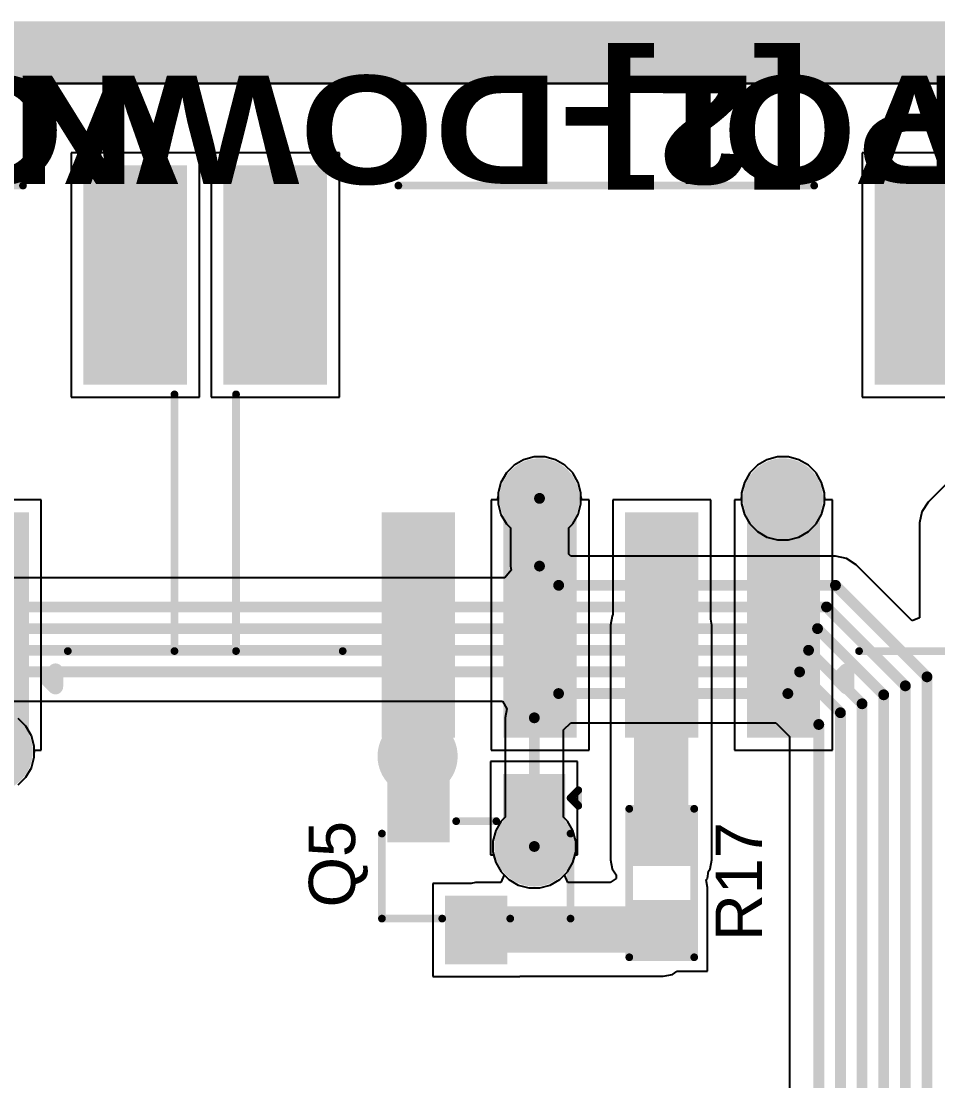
# Model space of a CAD drawing. Header units: inches. Extents: x -0.14 to 3.84, y -0.14 to 3.05.
# Drawn here: x 1.188 to 1.781, y 2.366 to 3.051 of the extents above; entities that cross this region are included whole.
import ezdxf

# ---------------------------------------------------------------- set-up
doc = ezdxf.new("R2010")
doc.units = ezdxf.units.IN
doc.header["$MEASUREMENT"] = 0
for name, color, linetype in [('Board Outline', 216, 'Continuous'), ('Bottom Layer', 5, 'Continuous'), ('Bottom Solder', 6, 'Continuous'), ('Ground Layer', 76, 'Continuous'), ('Power Layer', 16, 'Continuous'), ('Top Layer', 1, 'Continuous'), ('Top Overlay', 2, 'Continuous'), ('Top Paste', 8, 'Continuous'), ('Top Solder', 216, 'Continuous'), ('Via Holes', 16, 'Continuous')]:
    doc.layers.add(name, color=color, linetype=linetype)
doc.styles.add('Arial', font='', dxfattribs={"height": 0.2})
doc.styles.add('Arial Black_Bold', font='', dxfattribs={"height": 0.2})
doc.styles.get('Arial').set_extended_font_data('Arial')
doc.styles.get('Arial Black_Bold').set_extended_font_data('Arial Black', bold=True)

# ---------------------------------------------------------------- blocks, each defined once
blk = doc.blocks.new('SOT_23_15')
at = {"layer": 'Top Layer'}
for points in [[(-0.01614, 0.05748), (0.01614, 0.05748), (0.01614, 0.02126), (-0.01614, 0.02126)], [(-0.05354, -0.02126), (-0.02126, -0.02126), (-0.02126, -0.05748), (-0.05354, -0.05748)], [(0.02126, -0.02126), (0.05354, -0.02126), (0.05354, -0.05748), (0.02126, -0.05748)]]:
    blk.add_hatch(color=1, dxfattribs=at).paths.add_polyline_path(points)
at = {"layer": 'Top Paste'}
for points in [[(-0.01614, 0.05748), (0.01614, 0.05748), (0.01614, 0.02126), (-0.01614, 0.02126)], [(-0.05354, -0.02126), (-0.02126, -0.02126), (-0.02126, -0.05748), (-0.05354, -0.05748)], [(0.02126, -0.02126), (0.05354, -0.02126), (0.05354, -0.05748), (0.02126, -0.05748)]]:
    blk.add_hatch(color=8, dxfattribs=at).paths.add_polyline_path(points)
at = {"layer": 'Top Solder'}
for points in [[(-0.02014, 0.06148), (0.02014, 0.06148), (0.02014, 0.01726), (-0.02014, 0.01726)], [(-0.05754, -0.01726), (-0.01726, -0.01726), (-0.01726, -0.06148), (-0.05754, -0.06148)], [(0.01726, -0.01726), (0.05754, -0.01726), (0.05754, -0.06148), (0.01726, -0.06148)]]:
    blk.add_hatch(color=216, dxfattribs=at).paths.add_polyline_path(points)
at = {"layer": 'Top Overlay'}
for points in [[(-0.061, 0.032, 0.005, 0.005, 0), (-0.061, -0.023, 0.005, 0.005, 0)], [(-0.022, 0.032, 0.005, 0.005, 0), (-0.061, 0.032, 0.005, 0.005, 0)], [(0.061, 0.032, 0.005, 0.005, 0), (0.022, 0.032, 0.005, 0.005, 0)], [(0.061, 0.032, 0.005, 0.005, 0), (0.061, -0.023, 0.005, 0.005, 0)], [(0.013, -0.031, 0.005, 0.005, 0), (-0.013, -0.031, 0.005, 0.005, 0)], [(-0.061, -0.046, 0.005, 0.005, 0), (-0.066, -0.041, 0.005, 0.005, 0)], [(-0.066, -0.041, 0.005, 0.005, 0), (-0.066, -0.051, 0.005, 0.005, 0)], [(-0.061, -0.046, 0.005, 0.005, 0), (-0.066, -0.051, 0.005, 0.005, 0)]]:
    blk.add_lwpolyline(points, format="xyseb", dxfattribs=at)
for points in [[(-0.06225, 0.032, 0.0025, 0.0025, 1), (-0.05975, 0.032, 0.0025, 0.0025, 1)], [(-0.06225, 0.032, 0.0025, 0.0025, 1), (-0.05975, 0.032, 0.0025, 0.0025, 1)], [(-0.02325, 0.032, 0.0025, 0.0025, 1), (-0.02075, 0.032, 0.0025, 0.0025, 1)], [(0.02075, 0.032, 0.0025, 0.0025, 1), (0.02325, 0.032, 0.0025, 0.0025, 1)], [(0.05975, 0.032, 0.0025, 0.0025, 1), (0.06225, 0.032, 0.0025, 0.0025, 1)], [(0.05975, 0.032, 0.0025, 0.0025, 1), (0.06225, 0.032, 0.0025, 0.0025, 1)], [(-0.06225, -0.023, 0.0025, 0.0025, 1), (-0.05975, -0.023, 0.0025, 0.0025, 1)], [(0.05975, -0.023, 0.0025, 0.0025, 1), (0.06225, -0.023, 0.0025, 0.0025, 1)], [(-0.01425, -0.031, 0.0025, 0.0025, 1), (-0.01175, -0.031, 0.0025, 0.0025, 1)], [(0.01175, -0.031, 0.0025, 0.0025, 1), (0.01425, -0.031, 0.0025, 0.0025, 1)], [(-0.06725, -0.041, 0.0025, 0.0025, 1), (-0.06475, -0.041, 0.0025, 0.0025, 1)], [(-0.06725, -0.041, 0.0025, 0.0025, 1), (-0.06475, -0.041, 0.0025, 0.0025, 1)], [(-0.06225, -0.046, 0.0025, 0.0025, 1), (-0.05975, -0.046, 0.0025, 0.0025, 1)], [(-0.06225, -0.046, 0.0025, 0.0025, 1), (-0.05975, -0.046, 0.0025, 0.0025, 1)], [(-0.06725, -0.051, 0.0025, 0.0025, 1), (-0.06475, -0.051, 0.0025, 0.0025, 1)], [(-0.06725, -0.051, 0.0025, 0.0025, 1), (-0.06475, -0.051, 0.0025, 0.0025, 1)]]:
    blk.add_lwpolyline(points, format="xyseb", close=True, dxfattribs=at)
blk = doc.blocks.new('R___0603_59')
at = {"layer": 'Top Layer'}
for points in [[(-0.014999, 0.0175), (-0.014999, -0.0175), (-0.044999, -0.0175), (-0.044999, 0.0175)], [(0.045001, 0.0175), (0.045001, -0.0175), (0.015001, -0.0175), (0.015001, 0.0175)]]:
    blk.add_hatch(color=1, dxfattribs=at).paths.add_polyline_path(points)
at = {"layer": 'Top Paste'}
for points in [[(-0.014999, 0.0175), (-0.014999, -0.0175), (-0.044999, -0.0175), (-0.044999, 0.0175)], [(0.045001, 0.0175), (0.045001, -0.0175), (0.015001, -0.0175), (0.015001, 0.0175)]]:
    blk.add_hatch(color=8, dxfattribs=at).paths.add_polyline_path(points)
at = {"layer": 'Top Solder'}
for points in [[(-0.010999, 0.0215), (-0.010999, -0.0215), (-0.048999, -0.0215), (-0.048999, 0.0215)], [(0.049001, 0.0215), (0.049001, -0.0215), (0.011001, -0.0215), (0.011001, 0.0215)]]:
    blk.add_hatch(color=216, dxfattribs=at).paths.add_polyline_path(points)
at = {"layer": 'Top Overlay'}
for points in [[(-0.047999, 0.021, 0.005, 0.005, 0), (0.048001, 0.021, 0.005, 0.005, 0)], [(-0.047999, 0.021, 0.005, 0.005, 0), (-0.047999, -0.021, 0.005, 0.005, 0)], [(0.048001, 0.021, 0.005, 0.005, 0), (0.048001, -0.021, 0.005, 0.005, 0)], [(-0.047999, -0.021, 0.005, 0.005, 0), (0.048001, -0.021, 0.005, 0.005, 0)]]:
    blk.add_lwpolyline(points, format="xyseb", dxfattribs=at)
for points in [[(-0.049249, 0.021, 0.0025, 0.0025, 1), (-0.046749, 0.021, 0.0025, 0.0025, 1)], [(-0.049249, 0.021, 0.0025, 0.0025, 1), (-0.046749, 0.021, 0.0025, 0.0025, 1)], [(0.046751, 0.021, 0.0025, 0.0025, 1), (0.049251, 0.021, 0.0025, 0.0025, 1)], [(0.046751, 0.021, 0.0025, 0.0025, 1), (0.049251, 0.021, 0.0025, 0.0025, 1)], [(-0.049249, -0.021, 0.0025, 0.0025, 1), (-0.046749, -0.021, 0.0025, 0.0025, 1)], [(-0.049249, -0.021, 0.0025, 0.0025, 1), (-0.046749, -0.021, 0.0025, 0.0025, 1)], [(0.046751, -0.021, 0.0025, 0.0025, 1), (0.049251, -0.021, 0.0025, 0.0025, 1)], [(0.046751, -0.021, 0.0025, 0.0025, 1), (0.049251, -0.021, 0.0025, 0.0025, 1)]]:
    blk.add_lwpolyline(points, format="xyseb", close=True, dxfattribs=at)
blk = doc.blocks.new('S4B_PH_SM4_TB_LF__SN__87')
at = {"layer": 'Top Layer'}
for points in [[(-0.24016, 0.18012), (-0.1811, 0.18012), (-0.1811, 0.04626), (-0.24016, 0.04626)], [(0.1811, 0.18012), (0.24016, 0.18012), (0.24016, 0.04626), (0.1811, 0.04626)], [(-0.1378, -0.04429), (-0.09842, -0.04429), (-0.09842, -0.18209), (-0.1378, -0.18209)], [(-0.05906, -0.04429), (-0.01968, -0.04429), (-0.01968, -0.18209), (-0.05906, -0.18209)], [(0.01968, -0.04429), (0.05906, -0.04429), (0.05906, -0.18209), (0.01968, -0.18209)], [(0.09842, -0.04429), (0.1378, -0.04429), (0.1378, -0.18209), (0.09842, -0.18209)]]:
    blk.add_hatch(color=1, dxfattribs=at).paths.add_polyline_path(points)
at = {"layer": 'Top Paste'}
for points in [[(-0.24016, 0.18012), (-0.1811, 0.18012), (-0.1811, 0.04626), (-0.24016, 0.04626)], [(0.1811, 0.18012), (0.24016, 0.18012), (0.24016, 0.04626), (0.1811, 0.04626)], [(-0.1378, -0.04429), (-0.09842, -0.04429), (-0.09842, -0.18209), (-0.1378, -0.18209)], [(-0.05906, -0.04429), (-0.01968, -0.04429), (-0.01968, -0.18209), (-0.05906, -0.18209)], [(0.01968, -0.04429), (0.05906, -0.04429), (0.05906, -0.18209), (0.01968, -0.18209)], [(0.09842, -0.04429), (0.1378, -0.04429), (0.1378, -0.18209), (0.09842, -0.18209)]]:
    blk.add_hatch(color=8, dxfattribs=at).paths.add_polyline_path(points)
at = {"layer": 'Top Solder'}
for points in [[(-0.24416, 0.18412), (-0.1771, 0.18412), (-0.1771, 0.04226), (-0.24416, 0.04226)], [(0.1771, 0.18412), (0.24416, 0.18412), (0.24416, 0.04226), (0.1771, 0.04226)], [(-0.1418, -0.04029), (-0.09442, -0.04029), (-0.09442, -0.18609), (-0.1418, -0.18609)], [(-0.06306, -0.04029), (-0.01568, -0.04029), (-0.01568, -0.18609), (-0.06306, -0.18609)], [(0.01568, -0.04029), (0.06306, -0.04029), (0.06306, -0.18609), (0.01568, -0.18609)], [(0.09442, -0.04029), (0.1418, -0.04029), (0.1418, -0.18609), (0.09442, -0.18609)]]:
    blk.add_hatch(color=216, dxfattribs=at).paths.add_polyline_path(points)
at = {"layer": 'Top Overlay'}
for points in [[(-0.131, 0.171, 0.005, 0.005, 0), (0.138, 0.171, 0.005, 0.005, 0)], [(-0.236, -0.13, 0.005, 0.005, 0), (-0.236, 0.036, 0.005, 0.005, 0)], [(0.236, -0.13, 0.005, 0.005, 0), (0.236, 0.036, 0.005, 0.005, 0)], [(-0.236, -0.13, 0.005, 0.005, 0), (-0.167, -0.13, 0.005, 0.005, 0)], [(0.167, -0.13, 0.005, 0.005, 0), (0.236, -0.13, 0.005, 0.005, 0)], [(0.154, -0.148, 0.01, 0.01, 0), (0.159, -0.143, 0.01, 0.01, 0)], [(0.154, -0.148, 0.01, 0.01, 0), (0.159, -0.153, 0.01, 0.01, 0)], [(0.159, -0.153, 0.01, 0.01, 0), (0.159, -0.143, 0.01, 0.01, 0)]]:
    blk.add_lwpolyline(points, format="xyseb", dxfattribs=at)
for points in [[(-0.13225, 0.171, 0.0025, 0.0025, 1), (-0.12975, 0.171, 0.0025, 0.0025, 1)], [(0.13675, 0.171, 0.0025, 0.0025, 1), (0.13925, 0.171, 0.0025, 0.0025, 1)], [(-0.23725, 0.036, 0.0025, 0.0025, 1), (-0.23475, 0.036, 0.0025, 0.0025, 1)], [(0.23475, 0.036, 0.0025, 0.0025, 1), (0.23725, 0.036, 0.0025, 0.0025, 1)], [(-0.23725, -0.13, 0.0025, 0.0025, 1), (-0.23475, -0.13, 0.0025, 0.0025, 1)], [(-0.23725, -0.13, 0.0025, 0.0025, 1), (-0.23475, -0.13, 0.0025, 0.0025, 1)], [(-0.16825, -0.13, 0.0025, 0.0025, 1), (-0.16575, -0.13, 0.0025, 0.0025, 1)], [(0.16575, -0.13, 0.0025, 0.0025, 1), (0.16825, -0.13, 0.0025, 0.0025, 1)], [(0.23475, -0.13, 0.0025, 0.0025, 1), (0.23725, -0.13, 0.0025, 0.0025, 1)], [(0.23475, -0.13, 0.0025, 0.0025, 1), (0.23725, -0.13, 0.0025, 0.0025, 1)], [(0.1515, -0.148, 0.005, 0.005, 1), (0.1565, -0.148, 0.005, 0.005, 1)], [(0.1515, -0.148, 0.005, 0.005, 1), (0.1565, -0.148, 0.005, 0.005, 1)], [(0.1565, -0.143, 0.005, 0.005, 1), (0.1615, -0.143, 0.005, 0.005, 1)], [(0.1565, -0.143, 0.005, 0.005, 1), (0.1615, -0.143, 0.005, 0.005, 1)], [(0.1565, -0.153, 0.005, 0.005, 1), (0.1615, -0.153, 0.005, 0.005, 1)], [(0.1565, -0.153, 0.005, 0.005, 1), (0.1615, -0.153, 0.005, 0.005, 1)]]:
    blk.add_lwpolyline(points, format="xyseb", close=True, dxfattribs=at)
blk = doc.blocks.new('S4B_PH_SM4_TB_LF__SN__90')
at = {"layer": 'Top Layer'}
for points in [[(-0.24016, 0.18012), (-0.1811, 0.18012), (-0.1811, 0.04626), (-0.24016, 0.04626)], [(0.1811, 0.18012), (0.24016, 0.18012), (0.24016, 0.04626), (0.1811, 0.04626)], [(-0.1378, -0.04429), (-0.09843, -0.04429), (-0.09843, -0.18209), (-0.1378, -0.18209)], [(-0.05905, -0.04429), (-0.01968, -0.04429), (-0.01968, -0.18209), (-0.05905, -0.18209)], [(0.01969, -0.04429), (0.05906, -0.04429), (0.05906, -0.18209), (0.01969, -0.18209)], [(0.09843, -0.04429), (0.1378, -0.04429), (0.1378, -0.18209), (0.09843, -0.18209)]]:
    blk.add_hatch(color=1, dxfattribs=at).paths.add_polyline_path(points)
at = {"layer": 'Top Paste'}
for points in [[(-0.24016, 0.18012), (-0.1811, 0.18012), (-0.1811, 0.04626), (-0.24016, 0.04626)], [(0.1811, 0.18012), (0.24016, 0.18012), (0.24016, 0.04626), (0.1811, 0.04626)], [(-0.1378, -0.04429), (-0.09843, -0.04429), (-0.09843, -0.18209), (-0.1378, -0.18209)], [(-0.05905, -0.04429), (-0.01968, -0.04429), (-0.01968, -0.18209), (-0.05905, -0.18209)], [(0.01969, -0.04429), (0.05906, -0.04429), (0.05906, -0.18209), (0.01969, -0.18209)], [(0.09843, -0.04429), (0.1378, -0.04429), (0.1378, -0.18209), (0.09843, -0.18209)]]:
    blk.add_hatch(color=8, dxfattribs=at).paths.add_polyline_path(points)
at = {"layer": 'Top Solder'}
for points in [[(-0.24416, 0.18412), (-0.1771, 0.18412), (-0.1771, 0.04226), (-0.24416, 0.04226)], [(0.1771, 0.18412), (0.24416, 0.18412), (0.24416, 0.04226), (0.1771, 0.04226)], [(-0.1418, -0.04029), (-0.09443, -0.04029), (-0.09443, -0.18609), (-0.1418, -0.18609)], [(-0.06305, -0.04029), (-0.01568, -0.04029), (-0.01568, -0.18609), (-0.06305, -0.18609)], [(0.01569, -0.04029), (0.06306, -0.04029), (0.06306, -0.18609), (0.01569, -0.18609)], [(0.09443, -0.04029), (0.1418, -0.04029), (0.1418, -0.18609), (0.09443, -0.18609)]]:
    blk.add_hatch(color=216, dxfattribs=at).paths.add_polyline_path(points)
at = {"layer": 'Top Overlay'}
for points in [[(-0.131, 0.171, 0.005, 0.005, 0), (0.138, 0.171, 0.005, 0.005, 0)], [(-0.236, -0.13, 0.005, 0.005, 0), (-0.236, 0.036, 0.005, 0.005, 0)], [(0.236, -0.13, 0.005, 0.005, 0), (0.236, 0.036, 0.005, 0.005, 0)], [(-0.236, -0.13, 0.005, 0.005, 0), (-0.167, -0.13, 0.005, 0.005, 0)], [(0.167, -0.13, 0.005, 0.005, 0), (0.236, -0.13, 0.005, 0.005, 0)], [(0.154, -0.148, 0.01, 0.01, 0), (0.159, -0.143, 0.01, 0.01, 0)], [(0.154, -0.148, 0.01, 0.01, 0), (0.159, -0.153, 0.01, 0.01, 0)], [(0.159, -0.153, 0.01, 0.01, 0), (0.159, -0.143, 0.01, 0.01, 0)]]:
    blk.add_lwpolyline(points, format="xyseb", dxfattribs=at)
for points in [[(-0.13225, 0.171, 0.0025, 0.0025, 1), (-0.12975, 0.171, 0.0025, 0.0025, 1)], [(0.13675, 0.171, 0.0025, 0.0025, 1), (0.13925, 0.171, 0.0025, 0.0025, 1)], [(-0.23725, 0.036, 0.0025, 0.0025, 1), (-0.23475, 0.036, 0.0025, 0.0025, 1)], [(0.23475, 0.036, 0.0025, 0.0025, 1), (0.23725, 0.036, 0.0025, 0.0025, 1)], [(-0.23725, -0.13, 0.0025, 0.0025, 1), (-0.23475, -0.13, 0.0025, 0.0025, 1)], [(-0.23725, -0.13, 0.0025, 0.0025, 1), (-0.23475, -0.13, 0.0025, 0.0025, 1)], [(-0.16825, -0.13, 0.0025, 0.0025, 1), (-0.16575, -0.13, 0.0025, 0.0025, 1)], [(0.16575, -0.13, 0.0025, 0.0025, 1), (0.16825, -0.13, 0.0025, 0.0025, 1)], [(0.23475, -0.13, 0.0025, 0.0025, 1), (0.23725, -0.13, 0.0025, 0.0025, 1)], [(0.23475, -0.13, 0.0025, 0.0025, 1), (0.23725, -0.13, 0.0025, 0.0025, 1)], [(0.1515, -0.148, 0.005, 0.005, 1), (0.1565, -0.148, 0.005, 0.005, 1)], [(0.1515, -0.148, 0.005, 0.005, 1), (0.1565, -0.148, 0.005, 0.005, 1)], [(0.1565, -0.143, 0.005, 0.005, 1), (0.1615, -0.143, 0.005, 0.005, 1)], [(0.1565, -0.143, 0.005, 0.005, 1), (0.1615, -0.143, 0.005, 0.005, 1)], [(0.1565, -0.153, 0.005, 0.005, 1), (0.1615, -0.153, 0.005, 0.005, 1)], [(0.1565, -0.153, 0.005, 0.005, 1), (0.1615, -0.153, 0.005, 0.005, 1)]]:
    blk.add_lwpolyline(points, format="xyseb", close=True, dxfattribs=at)

msp = doc.modelspace()

# ---------------------------------------------------------------- hatches: boundary and pattern name
at = {"layer": 'Bottom Layer'}
h = msp.add_hatch(color=5, dxfattribs=at)
edge = h.paths.add_edge_path()
edge.add_arc((1.52341, 2.74293), 0.01181, 0, 360)
h = msp.add_hatch(color=5, dxfattribs=at)
edge = h.paths.add_edge_path()
edge.add_arc((1.68089, 2.74293), 0.01181, 0, 360)
h = msp.add_hatch(color=5, dxfattribs=at)
edge = h.paths.add_edge_path()
edge.add_arc((1.44456, 2.5762), 0.01181, 0, 360)
h = msp.add_hatch(color=5, dxfattribs=at)
edge = h.paths.add_edge_path()
edge.add_arc((1.52006, 2.51783), 0.01181, 0, 360)
at = {"layer": 'Bottom Solder'}
h = msp.add_hatch(color=6, dxfattribs=at)
edge = h.paths.add_edge_path()
edge.add_arc((1.52341, 2.74293), 0.01581, 0, 360)
h = msp.add_hatch(color=6, dxfattribs=at)
edge = h.paths.add_edge_path()
edge.add_arc((1.68089, 2.74293), 0.01581, 0, 360)
h = msp.add_hatch(color=6, dxfattribs=at)
edge = h.paths.add_edge_path()
edge.add_arc((1.44456, 2.5762), 0.01581, 0, 360)
h = msp.add_hatch(color=6, dxfattribs=at)
edge = h.paths.add_edge_path()
edge.add_arc((1.52006, 2.51783), 0.01581, 0, 360)
at = {"layer": 'Ground Layer'}
h = msp.add_hatch(color=76, dxfattribs=at)
edge = h.paths.add_edge_path()
edge.add_arc((1.52341, 2.74293), 0.02591, 0, 360)
h = msp.add_hatch(color=76, dxfattribs=at)
edge = h.paths.add_edge_path()
edge.add_arc((1.68089, 2.74293), 0.02591, 0, 360)
h = msp.add_hatch(color=76, dxfattribs=at)
edge = h.paths.add_edge_path()
edge.add_arc((1.16974, 2.57908), 0.02591, 0, 360)
h = msp.add_hatch(color=76, dxfattribs=at)
edge = h.paths.add_edge_path()
edge.add_arc((1.52006, 2.51783), 0.02591, 0, 360)
at = {"layer": 'Power Layer'}
h = msp.add_hatch(color=16, dxfattribs=at)
edge = h.paths.add_edge_path()
edge.add_arc((1.52341, 2.74293), 0.02591, 0, 360)
h = msp.add_hatch(color=16, dxfattribs=at)
edge = h.paths.add_edge_path()
edge.add_arc((1.44456, 2.5762), 0.02591, 0, 360)
h = msp.add_hatch(color=16, dxfattribs=at)
edge = h.paths.add_edge_path()
edge.add_arc((1.52006, 2.51783), 0.02591, 0, 360)
at = {"layer": 'Top Layer'}
h = msp.add_hatch(color=1, dxfattribs=at)
edge = h.paths.add_edge_path()
edge.add_arc((1.52341, 2.74293), 0.01181, 0, 360)
h = msp.add_hatch(color=1, dxfattribs=at)
edge = h.paths.add_edge_path()
edge.add_arc((1.68089, 2.74293), 0.01181, 0, 360)
for points in [[(1.53523, 2.74293), (1.51162, 2.74293), (1.51162, 2.66101), (1.53523, 2.66101)], [(1.69271, 2.74293), (1.6691, 2.74293), (1.6691, 2.66101), (1.69271, 2.66101)], [(1.42842, 2.52545), (1.4607, 2.52545), (1.4607, 2.66101), (1.42842, 2.66101)], [(1.58461, 2.5092), (1.61961, 2.5092), (1.61961, 2.66101), (1.58461, 2.66101)], [(1.50824, 2.51783), (1.53185, 2.51783), (1.53185, 2.54357), (1.50824, 2.54357)], [(1.48196, 2.4492), (1.60349, 2.4492), (1.60349, 2.4792), (1.48196, 2.4792)]]:
    msp.add_hatch(color=1, dxfattribs=at).paths.add_polyline_path(points)
h = msp.add_hatch(color=1, dxfattribs=at)
edge = h.paths.add_edge_path()
edge.add_arc((1.44456, 2.5762), 0.01181, 0, 360)
h = msp.add_hatch(color=1, dxfattribs=at)
edge = h.paths.add_edge_path()
edge.add_arc((1.52006, 2.51783), 0.01181, 0, 360)
at = {"layer": 'Top Solder'}
h = msp.add_hatch(color=216, dxfattribs=at)
edge = h.paths.add_edge_path()
edge.add_arc((1.52341, 2.74293), 0.01581, 0, 360)
h = msp.add_hatch(color=216, dxfattribs=at)
edge = h.paths.add_edge_path()
edge.add_arc((1.68089, 2.74293), 0.01581, 0, 360)
h = msp.add_hatch(color=216, dxfattribs=at)
edge = h.paths.add_edge_path()
edge.add_arc((1.44456, 2.5762), 0.01581, 0, 360)
h = msp.add_hatch(color=216, dxfattribs=at)
edge = h.paths.add_edge_path()
edge.add_arc((1.52006, 2.51783), 0.01581, 0, 360)
at = {"layer": 'Via Holes'}
h = msp.add_hatch(color=7, dxfattribs=at)
edge = h.paths.add_edge_path()
edge.add_arc((1.52341, 2.74293), 0.00591, 0, 360)
h = msp.add_hatch(color=7, dxfattribs=at)
edge = h.paths.add_edge_path()
edge.add_arc((1.68089, 2.74293), 0.00591, 0, 360)
h = msp.add_hatch(color=7, dxfattribs=at)
edge = h.paths.add_edge_path()
edge.add_arc((1.44456, 2.5762), 0.00591, 0, 360)
h = msp.add_hatch(color=7, dxfattribs=at)
edge = h.paths.add_edge_path()
edge.add_arc((1.52006, 2.51783), 0.00591, 0, 360)

# ---------------------------------------------------------------- linework, layer by layer
at = {"layer": 'Board Outline'}
msp.add_lwpolyline([(-0.11811, 3.0315, 0.005, 0.005, 0), (3.8189, 3.0315, 0.005, 0.005, 0)], format="xyseb", dxfattribs=at)
at = {"layer": 'Bottom Layer'}
for p, q in [((-0.09772, 3.01111), (3.79851, 3.0111)), ((1.51988, 2.76974), (1.51306, 2.76791)), ((1.52694, 2.76974), (1.51988, 2.76974)), ((1.53376, 2.76791), (1.52694, 2.76974)), ((1.67736, 2.76974), (1.67054, 2.76791)), ((1.68442, 2.76974), (1.67736, 2.76974)), ((1.69124, 2.76791), (1.68442, 2.76974)), ((1.50695, 2.76438), (1.50196, 2.75939)), ((1.51306, 2.76791), (1.50695, 2.76438)), ((1.53988, 2.76438), (1.53376, 2.76791)), ((1.54487, 2.75939), (1.53988, 2.76438)), ((1.66443, 2.76438), (1.65944, 2.75939)), ((1.67054, 2.76791), (1.66443, 2.76438)), ((1.69735, 2.76438), (1.69124, 2.76791)), ((1.70234, 2.75939), (1.69735, 2.76438)), ((1.50196, 2.75939), (1.49843, 2.75328)), ((1.5484, 2.75328), (1.54487, 2.75939)), ((1.65944, 2.75939), (1.65591, 2.75328)), ((1.70587, 2.75328), (1.70234, 2.75939)), ((1.79058, 2.75627), (1.77472, 2.74041)), ((1.49843, 2.75328), (1.4966, 2.74646)), ((1.55022, 2.74646), (1.5484, 2.75328)), ((1.65591, 2.75328), (1.65408, 2.74646)), ((1.7077, 2.74646), (1.70587, 2.75328)), ((1.4966, 2.74646), (1.4966, 2.7394)), ((1.55022, 2.7394), (1.55022, 2.74646)), ((1.65408, 2.74646), (1.65408, 2.7394)), ((1.7077, 2.7394), (1.7077, 2.74646)), ((1.4966, 2.7394), (1.49843, 2.73258)), ((1.5484, 2.73258), (1.55022, 2.7394)), ((1.65408, 2.7394), (1.65591, 2.73258)), ((1.70587, 2.73258), (1.7077, 2.7394)), ((1.77063, 2.73429), (1.76919, 2.72707)), ((1.77472, 2.74041), (1.77063, 2.73429)), ((1.49843, 2.73258), (1.50196, 2.72647)), ((1.54487, 2.72647), (1.5484, 2.73258)), ((1.65591, 2.73258), (1.65944, 2.72647)), ((1.70234, 2.72647), (1.70587, 2.73258)), ((1.76919, 2.72707), (1.76919, 2.66558)), ((1.50196, 2.72647), (1.50455, 2.72388)), ((1.50455, 2.72388), (1.50455, 2.69912)), ((1.54228, 2.72388), (1.54487, 2.72647)), ((1.54228, 2.70693), (1.54228, 2.72388)), ((1.65944, 2.72647), (1.66443, 2.72148)), ((1.66443, 2.72148), (1.67054, 2.71795)), ((1.69124, 2.71795), (1.69735, 2.72148)), ((1.69735, 2.72148), (1.70234, 2.72647)), ((1.67054, 2.71795), (1.67736, 2.71612)), ((1.67736, 2.71612), (1.68442, 2.71612)), ((1.68442, 2.71612), (1.69124, 2.71795)), ((1.54362, 2.70558), (1.54228, 2.70693)), ((1.71485, 2.70558), (1.54362, 2.70558)), ((1.72207, 2.70415), (1.71485, 2.70558)), ((1.72819, 2.70006), (1.72207, 2.70415)), ((1.76457, 2.66367), (1.72819, 2.70006)), ((1.50505, 2.69658), (1.50095, 2.69158)), ((1.50455, 2.69912), (1.50505, 2.69658)), ((1.50095, 2.69158), (1.03313, 2.69158)), ((1.76919, 2.66558), (1.76457, 2.66367)), ((1.03125, 2.61186), (1.49949, 2.61186)), ((1.49949, 2.61186), (1.50236, 2.60686)), ((1.50236, 2.60686), (1.5012, 2.60103)), ((1.19119, 2.59554), (1.1862, 2.60054)), ((1.5012, 2.60103), (1.5012, 2.53688)), ((1.53892, 2.59321), (1.54357, 2.59786)), ((1.54357, 2.59786), (1.67624, 2.59786)), ((1.67624, 2.59786), (1.68519, 2.5889)), ((1.19472, 2.58943), (1.19119, 2.59554)), ((1.53892, 2.53688), (1.53892, 2.59321)), ((1.19655, 2.58261), (1.19472, 2.58943)), ((1.68519, 2.5889), (1.68519, 1.64594)), ((1.19655, 2.57555), (1.19655, 2.58261)), ((1.19472, 2.56873), (1.19655, 2.57555)), ((1.1862, 2.55763), (1.19119, 2.56262)), ((1.19119, 2.56262), (1.19472, 2.56873)), ((1.5012, 2.53688), (1.49861, 2.53429)), ((1.54151, 2.53429), (1.53892, 2.53688)), ((1.49861, 2.53429), (1.49508, 2.52818)), ((1.54504, 2.52818), (1.54151, 2.53429)), ((1.49508, 2.52818), (1.49325, 2.52136)), ((1.54687, 2.52136), (1.54504, 2.52818)), ((1.49325, 2.52136), (1.49325, 2.5143)), ((1.54687, 2.5143), (1.54687, 2.52136)), ((1.49325, 2.5143), (1.49508, 2.50748)), ((1.54504, 2.50748), (1.54687, 2.5143)), ((1.49508, 2.50748), (1.49861, 2.50137)), ((1.49861, 2.50137), (1.5036, 2.49638)), ((1.53652, 2.49638), (1.54151, 2.50137)), ((1.54151, 2.50137), (1.54504, 2.50748)), ((1.5036, 2.49638), (1.50971, 2.49285)), ((1.53041, 2.49285), (1.53652, 2.49638)), ((1.50971, 2.49285), (1.51653, 2.49102)), ((1.51653, 2.49102), (1.52359, 2.49102)), ((1.52359, 2.49102), (1.53041, 2.49285))]:
    msp.add_line(p, q, dxfattribs=at)
for points in [[(1.52341, 2.69912, 0.007, 0.007, 0), (1.52341, 2.74293, 0.007, 0.007, 0)], [(1.52341, 2.69912, 0.007, 0.007, 0), (1.53581, 2.68672, 0.007, 0.007, 0)], [(1.53581, 2.68672, 0.007, 0.007, 0), (1.71485, 2.68672, 0.007, 0.007, 0)], [(1.71485, 2.68672, 0.007, 0.007, 0), (1.77406, 2.62751, 0.007, 0.007, 0)], [(1.02532, 2.67272, 0.007, 0.007, 0), (1.70905, 2.67272, 0.007, 0.007, 0)], [(1.70905, 2.67272, 0.007, 0.007, 0), (1.76006, 2.62171, 0.007, 0.007, 0)], [(0.51242, 2.65872, 0.007, 0.007, 0), (1.70325, 2.65872, 0.007, 0.007, 0)], [(1.70325, 2.65872, 0.007, 0.007, 0), (1.74606, 2.61591, 0.007, 0.007, 0)], [(0.51184, 2.64472, 0.007, 0.007, 0), (1.69745, 2.64472, 0.007, 0.007, 0)], [(1.69745, 2.64472, 0.007, 0.007, 0), (1.73206, 2.61011, 0.007, 0.007, 0)], [(1.02344, 2.63072, 0.007, 0.007, 0), (1.69165, 2.63072, 0.007, 0.007, 0)], [(1.69165, 2.63072, 0.007, 0.007, 0), (1.71806, 2.60432, 0.007, 0.007, 0)], [(1.76006, 1.66914, 0.007, 0.007, 0), (1.76006, 2.62171, 0.007, 0.007, 0)], [(1.77406, 1.67494, 0.007, 0.007, 0), (1.77406, 2.62751, 0.007, 0.007, 0)], [(1.52006, 2.60103, 0.007, 0.007, 0), (1.53575, 2.61672, 0.007, 0.007, 0)], [(1.53575, 2.61672, 0.007, 0.007, 0), (1.68405, 2.61672, 0.007, 0.007, 0)], [(1.68405, 2.61672, 0.007, 0.007, 0), (1.70406, 2.59672, 0.007, 0.007, 0)], [(1.74606, 1.66334, 0.007, 0.007, 0), (1.74606, 2.61591, 0.007, 0.007, 0)], [(1.73206, 1.65754, 0.007, 0.007, 0), (1.73206, 2.61011, 0.007, 0.007, 0)], [(1.52006, 2.51783, 0.007, 0.007, 0), (1.52006, 2.60103, 0.007, 0.007, 0)], [(1.71806, 1.65174, 0.007, 0.007, 0), (1.71806, 2.60432, 0.007, 0.007, 0)], [(1.70406, 1.64594, 0.007, 0.007, 0), (1.70406, 2.59672, 0.007, 0.007, 0)]]:
    msp.add_lwpolyline(points, format="xyseb", dxfattribs=at)
for points in [[(1.52166, 2.74293, 0.0035, 0.0035, 1), (1.52516, 2.74293, 0.0035, 0.0035, 1)], [(1.52166, 2.69912, 0.0035, 0.0035, 1), (1.52516, 2.69912, 0.0035, 0.0035, 1)], [(1.52166, 2.69912, 0.0035, 0.0035, 1), (1.52516, 2.69912, 0.0035, 0.0035, 1)], [(1.53406, 2.68672, 0.0035, 0.0035, 1), (1.53756, 2.68672, 0.0035, 0.0035, 1)], [(1.53406, 2.68672, 0.0035, 0.0035, 1), (1.53756, 2.68672, 0.0035, 0.0035, 1)], [(1.7131, 2.68672, 0.0035, 0.0035, 1), (1.7166, 2.68672, 0.0035, 0.0035, 1)], [(1.7131, 2.68672, 0.0035, 0.0035, 1), (1.7166, 2.68672, 0.0035, 0.0035, 1)], [(1.7073, 2.67272, 0.0035, 0.0035, 1), (1.7108, 2.67272, 0.0035, 0.0035, 1)], [(1.7073, 2.67272, 0.0035, 0.0035, 1), (1.7108, 2.67272, 0.0035, 0.0035, 1)], [(1.7015, 2.65872, 0.0035, 0.0035, 1), (1.705, 2.65872, 0.0035, 0.0035, 1)], [(1.7015, 2.65872, 0.0035, 0.0035, 1), (1.705, 2.65872, 0.0035, 0.0035, 1)], [(1.6957, 2.64472, 0.0035, 0.0035, 1), (1.6992, 2.64472, 0.0035, 0.0035, 1)], [(1.6957, 2.64472, 0.0035, 0.0035, 1), (1.6992, 2.64472, 0.0035, 0.0035, 1)], [(1.6899, 2.63072, 0.0035, 0.0035, 1), (1.6934, 2.63072, 0.0035, 0.0035, 1)], [(1.6899, 2.63072, 0.0035, 0.0035, 1), (1.6934, 2.63072, 0.0035, 0.0035, 1)], [(1.75831, 2.62171, 0.0035, 0.0035, 1), (1.76181, 2.62171, 0.0035, 0.0035, 1)], [(1.75831, 2.62171, 0.0035, 0.0035, 1), (1.76181, 2.62171, 0.0035, 0.0035, 1)], [(1.77231, 2.62751, 0.0035, 0.0035, 1), (1.77581, 2.62751, 0.0035, 0.0035, 1)], [(1.77231, 2.62751, 0.0035, 0.0035, 1), (1.77581, 2.62751, 0.0035, 0.0035, 1)], [(1.534, 2.61672, 0.0035, 0.0035, 1), (1.5375, 2.61672, 0.0035, 0.0035, 1)], [(1.534, 2.61672, 0.0035, 0.0035, 1), (1.5375, 2.61672, 0.0035, 0.0035, 1)], [(1.6823, 2.61672, 0.0035, 0.0035, 1), (1.6858, 2.61672, 0.0035, 0.0035, 1)], [(1.6823, 2.61672, 0.0035, 0.0035, 1), (1.6858, 2.61672, 0.0035, 0.0035, 1)], [(1.74431, 2.61591, 0.0035, 0.0035, 1), (1.74781, 2.61591, 0.0035, 0.0035, 1)], [(1.74431, 2.61591, 0.0035, 0.0035, 1), (1.74781, 2.61591, 0.0035, 0.0035, 1)], [(1.73031, 2.61011, 0.0035, 0.0035, 1), (1.73381, 2.61011, 0.0035, 0.0035, 1)], [(1.73031, 2.61011, 0.0035, 0.0035, 1), (1.73381, 2.61011, 0.0035, 0.0035, 1)], [(1.51831, 2.60103, 0.0035, 0.0035, 1), (1.52181, 2.60103, 0.0035, 0.0035, 1)], [(1.51831, 2.60103, 0.0035, 0.0035, 1), (1.52181, 2.60103, 0.0035, 0.0035, 1)], [(1.71631, 2.60432, 0.0035, 0.0035, 1), (1.71981, 2.60432, 0.0035, 0.0035, 1)], [(1.71631, 2.60432, 0.0035, 0.0035, 1), (1.71981, 2.60432, 0.0035, 0.0035, 1)], [(1.70231, 2.59672, 0.0035, 0.0035, 1), (1.70581, 2.59672, 0.0035, 0.0035, 1)], [(1.70231, 2.59672, 0.0035, 0.0035, 1), (1.70581, 2.59672, 0.0035, 0.0035, 1)], [(1.51831, 2.51783, 0.0035, 0.0035, 1), (1.52181, 2.51783, 0.0035, 0.0035, 1)]]:
    msp.add_lwpolyline(points, format="xyseb", close=True, dxfattribs=at)
at = {"layer": 'Ground Layer'}
msp.add_line((-0.09801, 3.0114), (3.7988, 3.0114), dxfattribs=at)
msp.add_lwpolyline([(-0.11811, 3.0315, 0.04, 0.04, 0), (3.8189, 3.0315, 0.04, 0.04, 0)], format="xyseb", dxfattribs=at)
at = {"layer": 'Power Layer'}
msp.add_line((-0.09801, 3.0114), (3.7988, 3.0114), dxfattribs=at)
msp.add_lwpolyline([(-0.11811, 3.0315, 0.04, 0.04, 0), (3.8189, 3.0315, 0.04, 0.04, 0)], format="xyseb", dxfattribs=at)
at = {"layer": 'Top Layer'}
for p, q in [((-0.09772, 3.01111), (3.79851, 3.0111)), ((1.30346, 2.96631), (1.2204, 2.96631)), ((1.2204, 2.96631), (1.2204, 2.80845)), ((1.30346, 2.80845), (1.30346, 2.96631)), ((1.39401, 2.96631), (1.31095, 2.96631)), ((1.31095, 2.96631), (1.31095, 2.80845)), ((1.39401, 2.80845), (1.39401, 2.96631)), ((1.81527, 2.96631), (1.73221, 2.96631)), ((1.73221, 2.96631), (1.73221, 2.80845)), ((1.2204, 2.80845), (1.30346, 2.80845)), ((1.31095, 2.80845), (1.39401, 2.80845)), ((1.73221, 2.80845), (1.81527, 2.80845)), ((1.51988, 2.76974), (1.51306, 2.76791)), ((1.52694, 2.76974), (1.51988, 2.76974)), ((1.53376, 2.76791), (1.52694, 2.76974)), ((1.67736, 2.76974), (1.67054, 2.76791)), ((1.68442, 2.76974), (1.67736, 2.76974)), ((1.69124, 2.76791), (1.68442, 2.76974)), ((1.50695, 2.76438), (1.50196, 2.75939)), ((1.51306, 2.76791), (1.50695, 2.76438)), ((1.53988, 2.76438), (1.53376, 2.76791)), ((1.54487, 2.75939), (1.53988, 2.76438)), ((1.66443, 2.76438), (1.65944, 2.75939)), ((1.67054, 2.76791), (1.66443, 2.76438)), ((1.69735, 2.76438), (1.69124, 2.76791)), ((1.70234, 2.75939), (1.69735, 2.76438)), ((1.50196, 2.75939), (1.49843, 2.75328)), ((1.5484, 2.75328), (1.54487, 2.75939)), ((1.65944, 2.75939), (1.65591, 2.75328)), ((1.70587, 2.75328), (1.70234, 2.75939)), ((1.49843, 2.75328), (1.4966, 2.74646)), ((1.55022, 2.74646), (1.5484, 2.75328)), ((1.65591, 2.75328), (1.65408, 2.74646)), ((1.7077, 2.74646), (1.70587, 2.75328)), ((1.2011, 2.7419), (1.13773, 2.7419)), ((1.2011, 2.58011), (1.2011, 2.7419)), ((1.49633, 2.7419), (1.49206, 2.7419)), ((1.49206, 2.7419), (1.49206, 2.58011)), ((1.4966, 2.74429), (1.49633, 2.74293)), ((1.49633, 2.74293), (1.49633, 2.7419)), ((1.4966, 2.74646), (1.4966, 2.74429)), ((1.55022, 2.74444), (1.55022, 2.74646)), ((1.55052, 2.74293), (1.55022, 2.74444)), ((1.55052, 2.7419), (1.55052, 2.74293)), ((1.55543, 2.7419), (1.55052, 2.7419)), ((1.55543, 2.58011), (1.55543, 2.7419)), ((1.63417, 2.7419), (1.5708, 2.7419)), ((1.5708, 2.7419), (1.5708, 2.66733)), ((1.63417, 2.66472), (1.63417, 2.7419)), ((1.65381, 2.7419), (1.64954, 2.7419)), ((1.64954, 2.7419), (1.64954, 2.58011)), ((1.65408, 2.74428), (1.65381, 2.74293)), ((1.65381, 2.74293), (1.65381, 2.7419)), ((1.65408, 2.74646), (1.65408, 2.74428)), ((1.7077, 2.74445), (1.7077, 2.74646)), ((1.708, 2.74293), (1.7077, 2.74445)), ((1.708, 2.7419), (1.708, 2.74293)), ((1.71291, 2.7419), (1.708, 2.7419)), ((1.71291, 2.58011), (1.71291, 2.7419)), ((1.57048, 2.66686), (1.56932, 2.66101)), ((1.5708, 2.66733), (1.57048, 2.66686)), ((1.56932, 2.66101), (1.56932, 2.5092)), ((1.6349, 2.66101), (1.63417, 2.66472)), ((1.6349, 2.5092), (1.6349, 2.66101)), ((1.19655, 2.57772), (1.19682, 2.57908)), ((1.19655, 2.57555), (1.19655, 2.57772)), ((1.19682, 2.57908), (1.19682, 2.58011)), ((1.19682, 2.58011), (1.2011, 2.58011)), ((1.49206, 2.58011), (1.55543, 2.58011)), ((1.64954, 2.58011), (1.71291, 2.58011)), ((1.19472, 2.56873), (1.19655, 2.57555)), ((1.54803, 2.57268), (1.49175, 2.57268)), ((1.49175, 2.57268), (1.49175, 2.51246)), ((1.54803, 2.51246), (1.54803, 2.57268)), ((1.1862, 2.55763), (1.19119, 2.56262)), ((1.19119, 2.56262), (1.19472, 2.56873)), ((1.49175, 2.51246), (1.49374, 2.51246)), ((1.49374, 2.51246), (1.49508, 2.50748)), ((1.54504, 2.50748), (1.54638, 2.51246)), ((1.54638, 2.51246), (1.54803, 2.51246)), ((1.56932, 2.5092), (1.57048, 2.50334)), ((1.63374, 2.50334), (1.6349, 2.5092)), ((1.49508, 2.50748), (1.49861, 2.50137)), ((1.49861, 2.50137), (1.50048, 2.49949)), ((1.53964, 2.49949), (1.54151, 2.50137)), ((1.54151, 2.50137), (1.54504, 2.50748)), ((1.57048, 2.50334), (1.57299, 2.49959)), ((1.63199, 2.4972), (1.63276, 2.50188)), ((1.63276, 2.50188), (1.63374, 2.50334)), ((1.48196, 2.49449), (1.47917, 2.49393)), ((1.49841, 2.49449), (1.48196, 2.49449)), ((1.50048, 2.49949), (1.49841, 2.49449)), ((1.54171, 2.49449), (1.53964, 2.49949)), ((1.56911, 2.49449), (1.54171, 2.49449)), ((1.57299, 2.4972), (1.56911, 2.49449)), ((1.57299, 2.49959), (1.57299, 2.4972)), ((1.63124, 2.4962), (1.63199, 2.4972)), ((1.63199, 2.4912), (1.63124, 2.4962)), ((1.63199, 2.4972), (1.63199, 2.4972)), ((1.47917, 2.49393), (1.45435, 2.49393)), ((1.45435, 2.49393), (1.45435, 2.43371)), ((1.63199, 2.4372), (1.63199, 2.4912)), ((1.63199, 2.4912), (1.63199, 2.4912)), ((1.45435, 2.43371), (1.51063, 2.43371)), ((1.51063, 2.43371), (1.51063, 2.4339)), ((1.51063, 2.4339), (1.60349, 2.4339)), ((1.60349, 2.4339), (1.60934, 2.43507)), ((1.60934, 2.43507), (1.61253, 2.4372)), ((1.61253, 2.4372), (1.63199, 2.4372))]:
    msp.add_line(p, q, dxfattribs=at)

# ---------------------------------------------------------------- block references
for name, p in [('S4B_PH_SM4_TB_LF__SN__90', (1.0513, 2.77419)), ('S4B_PH_SM4_TB_LF__SN__87', (1.56311, 2.77419))]:
    msp.add_blockref(name, p)
for name, p, rotation in [('SOT_23_15', (1.48249, 2.50319), 180), ('R___0603_59', (1.60249, 2.49419), 90)]:
    msp.add_blockref(name, p, dxfattribs=dict(rotation=rotation))

# ---------------------------------------------------------------- texts
at = {"layer": 'Top Overlay'}
for s, height, rotation, style, p in [('VOL-UP [1]', 0.07, 180, 'Arial Black_Bold', (1.29046, 3.01629)), ('VOL-DOWN [1]', 0.07, 180, 'Arial Black_Bold', (1.80327, 3.01629)), ('PLAY/STOP [2]', 0.07, 180, 'Arial Black_Bold', (2.36365, 3.01629)), ('Q5', 0.03, 90, 'Arial', (1.40418, 2.47843)), ('R17', 0.03, 90, 'Arial', (1.66729, 2.45671))]:
    msp.add_text(s, height=height, rotation=rotation, dxfattribs=dict(at, style=style)).set_placement(p)

doc.saveas('drawing.dxf')
